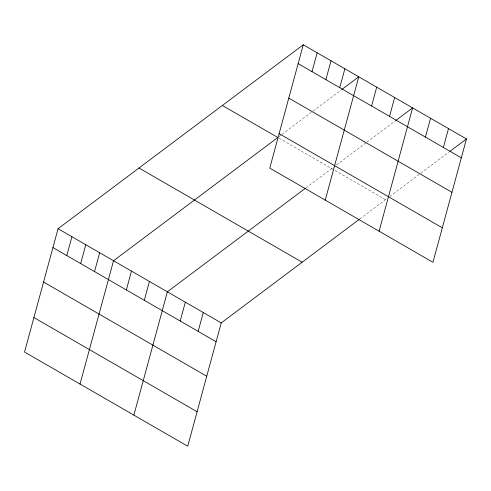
<?xml version="1.0" encoding="UTF-8"?>
<svg xmlns="http://www.w3.org/2000/svg" width="491" height="491" viewBox="0 0 491 491"><rect width="100%" height="100%" fill="white"/><g stroke="black" fill="none" stroke-linecap="round" stroke-linejoin="round"><path stroke-width="0.37" stroke-dasharray="2.46 1.84" d="M279.048 136.59L281.484 134.761M282.092 134.307L311.294 112.402M313.123 111.034L341.11 90.037M305.93 187.893L333.506 167.21M336.55 164.927L366.36 142.568M366.967 142.108L394.954 121.117M359.78 218.974L386.742 198.745M389.786 196.468L420.21 173.648M420.818 173.188L449.412 151.744M279.115 138.241L385.527 199.659"/><path stroke-width="0.74" d="M303.272 44.785L269.768 168.106L432.945 262.286L466.45 138.965L303.272 44.785L58.055 228.714L24.55 352.035L187.728 446.215L221.232 322.894L359.167 219.434M66.807 255.572L71.925 236.717M80.671 263.581L85.796 244.721M94.542 271.584L99.667 252.73M80.033 384.06L113.538 260.733L277.832 137.498L222.349 105.479M126.365 289.948L131.484 271.093M144.311 300.308L149.436 281.453M133.877 415.14L167.382 291.814L305.322 188.354M180.209 321.028L185.334 302.174M198.161 331.388L203.286 312.534M312.018 71.643L317.143 52.789M325.889 79.646L331.014 60.792M339.76 87.656L344.885 68.801M325.245 200.132L358.755 76.805L341.718 89.583M371.583 106.019L376.701 87.165M389.529 116.379L394.654 97.525M379.095 231.206L412.6 107.885L395.568 120.663M425.427 137.099L430.552 118.245M443.379 147.46L448.498 128.605M450.02 151.283L466.45 138.965M298.154 63.64L461.325 157.82M288.782 98.114L451.959 192.294M279.134 133.632L442.311 227.812M138.978 168.014L302.155 262.194M58.055 228.714L221.232 322.894M52.936 247.568L216.108 341.748M43.57 282.043L206.742 376.223M33.916 317.56L197.094 411.74"/></g></svg>
